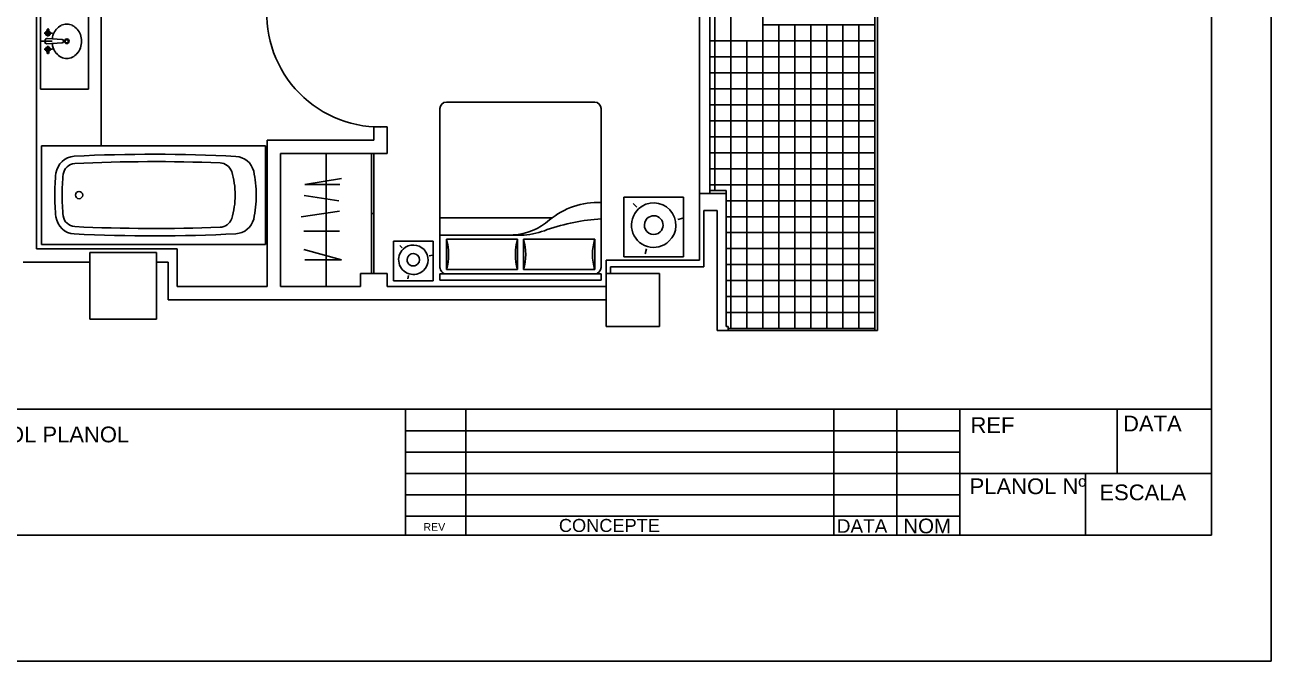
# Model space of a CAD drawing. Header units: millimetres. Extents: x 2377 to 4712, y -254 to 3188.
# Drawn here: x 2599.4 to 2797.3, y 947.8 to 1048.8 of the extents above; entities that cross this region are included whole.
import ezdxf

# ---------------------------------------------------------------- set-up
doc = ezdxf.new("R2010")
doc.units = ezdxf.units.MM
doc.layers.add('Mobiliario', color=254, linetype='Continuous')
doc.styles.get("Standard").update_dxf_attribs({"font": 'arial.ttf'})

# ---------------------------------------------------------------- blocks, each defined once
blk = doc.blocks.new('MHPLS012')
at = {"layer": 'Mobiliario'}
for p, q in [((-2.024, 0.95), (-0.152, 0.95)), ((-0.076, 0.95), (-0.076, -0.95)), ((-0.076, 0.95), (0, 0.95)), ((0, 0.95), (0, -0.95)), ((-2.1, -0.874), (-2.1, 0.874)), ((-0.483, 0.874), (-0.483, 0.036)), ((-0.127, 0.874), (-0.483, 0.874)), ((-0.127, 0.036), (-0.127, 0.874)), ((-0.737, 0.366), (-0.737, -0.95)), ((-0.533, 0.041), (-0.533, -0.95)), ((-0.483, 0.036), (-0.127, 0.036)), ((-0.483, -0.036), (-0.483, -0.874)), ((-0.127, -0.036), (-0.483, -0.036)), ((-0.127, -0.874), (-0.127, -0.036)), ((-0.483, -0.874), (-0.127, -0.874)), ((-0.152, -0.95), (-2.024, -0.95)), ((-0.076, -0.95), (0, -0.95))]:
    blk.add_line(p, q, dxfattribs=at)
for centre, radius, start, end in [((-2.024, 0.874), 0.0762, 90, 180), ((-0.019, 0.912), 0.898, 177.5673, 219.5461), ((1.615, 1.088), 2.343, 183.3665, 199.2534), ((-0.152, 0.874), 0.0762, 0, 90), ((-0.305, 1.483), 0.635, 253.7398, 286.2602), ((-1.227, -0.125), 0.694, 3.1663, 42.0658), ((-1.458, -0.029), 0.927, 4.2918, 21.7676), ((-0.305, -0.574), 0.635, 73.7398, 106.2602), ((-0.305, 0.574), 0.635, 253.7398, 286.2602), ((-2.024, -0.874), 0.0762, 180, 270), ((-0.305, -1.483), 0.635, 73.7398, 106.2602), ((-0.152, -0.874), 0.0762, 270, 0)]:
    blk.add_arc(centre, radius, start, end, dxfattribs=at)
blk = doc.blocks.new('bn04-7')
for p, q in [((0, 0), (0, -0.147)), ((-0.6, 0), (0.6, 0)), ((-0.6, -0.6), (-0.6, 0)), ((-0.058, -0.092), (-0.151, -0.092)), ((-0.122, -0.087), (-0.112, -0.087)), ((-0.122, -0.098), (-0.112, -0.098)), ((-0.1, -0.148), (-0.1, -0.045)), ((-0.033, -0.08), (-0.02, -0.271)), ((0.034, -0.086), (0.02, -0.271)), ((0.058, -0.092), (0.151, -0.092)), ((0.1, -0.148), (0.1, -0.045)), ((0.122, -0.087), (0.112, -0.087)), ((0.122, -0.098), (0.112, -0.098)), ((0.6, -0.6), (0.6, 0)), ((-0.005, -0.286), (0.005, -0.286)), ((-0.6, -0.6), (0.6, -0.6))]:
    blk.add_line(p, q)
for centre, radius in [((-0.1, -0.092), 0.0118), ((0.1, -0.092), 0.0118), ((0, -0.328), 0.03), ((0, -0.328), 0.02)]:
    blk.add_circle(centre, radius)
for centre, radius, start, end in [((-0.142, -0.092), 0.0118, 39.1354, 320.8646), ((-0.131, -0.083), 0.0025, 219.1354, 256.4029), ((-0.131, -0.101), 0.0025, 103.5971, 140.8646), ((-0.123, -0.049), 0.0381, 256.4029, 272.0458), ((-0.123, -0.136), 0.0381, 87.9542, 103.5971), ((-0.1, -0.092), 0.0299, 191.7173, 168.2827), ((-0.1, -0.092), 0.0235, 194.2864, 165.7136), ((-0.112, -0.084), 0.003, 270, 324.6965), ((-0.112, -0.101), 0.003, 35.3035, 90), ((0, -0.393), 0.249, 96.5773, 109.6169), ((0.055, -0.103), 0.0911, 153.0547, 165.3672), ((-0.006, -0.094), 0.0379, 104.9144, 122.742), ((0, -0.113), 0.0583, 90, 104.9144), ((0, -0.113), 0.0583, 75.0856, 90), ((0.005, -0.094), 0.0379, 57.258, 75.0856), ((-0.056, -0.103), 0.0911, 14.6328, 26.9453), ((0, -0.393), 0.249, 70.3831, 83.252), ((0.025, -0.085), 0.00867, 0, 32.7882), ((0.025, -0.085), 0.00867, 350.3449, 0), ((0.1, -0.092), 0.0299, 11.7173, 348.2827), ((0.1, -0.092), 0.0235, 14.2864, 345.7136), ((0.112, -0.084), 0.003, 215.3035, 270), ((0.112, -0.101), 0.003, 90, 144.6965), ((0.123, -0.049), 0.0381, 267.9542, 283.5971), ((0.123, -0.136), 0.0381, 76.4029, 92.0458), ((0.131, -0.083), 0.0025, 283.5971, 320.8646), ((0.131, -0.101), 0.0025, 39.1354, 76.4029), ((0.142, -0.092), 0.0118, 219.1354, 140.8646), ((-0.055, -0.328), 0.16, 154.2946, 180), ((-0.028, -0.341), 0.189, 130.7108, 154.2946), ((-0.011, -0.361), 0.216, 109.6169, 130.7108), ((-0.005, -0.271), 0.015, 180, 270), ((0.005, -0.271), 0.015, 270, 0), ((0.011, -0.361), 0.216, 49.2892, 70.3831), ((0.028, -0.341), 0.189, 25.7054, 49.2892), ((0.055, -0.328), 0.16, 0, 25.7054), ((-0.055, -0.328), 0.16, 180, 205.7054), ((-0.028, -0.315), 0.189, 205.7054, 229.2892), ((-0.011, -0.295), 0.216, 229.2892, 250.3831), ((0.011, -0.295), 0.216, 289.6169, 310.7108), ((0.028, -0.315), 0.189, 310.7108, 334.2946), ((0.055, -0.328), 0.16, 334.2946, 360), ((0, -0.264), 0.249, 250.3831, 270), ((0, -0.264), 0.249, 270, 289.6169)]:
    blk.add_arc(centre, radius, start, end)
blk = doc.blocks.new('A$C57724086')
at = {"layer": 'Mobiliario'}
for p, q in [((0, 0), (0, 1.7)), ((0, 1.7), (0.75, 1.7)), ((0.75, 1.7), (0.75, 0)), ((0.75, 0), (0, 0))]:
    blk.add_line(p, q, dxfattribs=at)
blk.add_circle((0.375, 1.415), 0.0275, dxfattribs=at)
for centre, radius, start, end in [((0.2293, 1.4421), 0.15, 97.82457, 176.29967), ((0.2293, 1.4421), 0.094, 97.82457, 176.29967), ((0.375, 0.1136), 1.4864, 89.99877, 96.41619), ((0.375, 0.1107), 1.4333, 89.99873, 96.34838), ((0.375, 0.1136), 1.4864, 83.58381, 90.00123), ((0.375, 0.1107), 1.4333, 83.65162, 90.00127), ((0.5207, 1.4421), 0.094, 3.70033, 82.17543), ((0.5207, 1.4421), 0.15, 3.70033, 82.17543), ((12.3216, 0.8538), 12.2566, 177.20377, 182.94309), ((13.2155, 0.8326), 13.0945, 177.30557, 182.13423), ((-12.4655, 0.8326), 13.0945, 357.86577, 2.69443), ((-11.5716, 0.8538), 12.2566, 357.05691, 2.79623), ((0.23, 0.3501), 0.1, 182.9309, 250.22209), ((0.52, 0.3501), 0.1, 289.77791, 357.0691), ((0.2308, 0.2347), 0.15, 183.89471, 255.30141), ((0.3748, 0.858), 0.628, 253.47012, 270.01863), ((0.3752, 0.858), 0.628, 269.98137, 286.52988), ((0.5192, 0.2347), 0.15, 284.69859, 356.10529), ((0.3749, 0.9245), 0.8545, 257.69314, 270.00758), ((0.3751, 0.9245), 0.8545, 269.99242, 282.30686)]:
    blk.add_arc(centre, radius, start, end, dxfattribs=at)
blk = doc.blocks.new('sl06-0')
at = {"layer": 'Mobiliario'}
for p, q in [((-0.3, 0.281, -1.579), (-0.3, -0.318, -1.579)), ((0.298, 0.281, -1.579), (-0.3, 0.281, -1.579)), ((0.298, -0.318, -1.579), (0.298, 0.281, -1.579)), ((-0.3, -0.318, -1.579), (0.298, -0.318, -1.579))]:
    blk.add_line(p, q, dxfattribs=at)
at = {"layer": 'Mobiliario', "linetype": 'ByBlock'}
for p, q in [((-0.169, 0.179, -1.579), (-0.205, 0.217, -1.579)), ((0.24, 0.057, -1.579), (0.29, 0.069, -1.579)), ((-0.071, -0.236, -1.579), (-0.085, -0.286, -1.579))]:
    blk.add_line(p, q, dxfattribs=at)
at = {"layer": 'Mobiliario', "linetype": 'ByBlock', "extrusion": (0, 0, -1)}
for major_axis, start_param, end_param in [((-0.157, -0.157), -1.5419, 1.599693), ((-0.157, -0.157), 1.599693, 4.741285), ((-0.0663, -0.0663), -1.5419, 1.599693), ((-0.0663, -0.0663), 1.599693, 4.741285)]:
    blk.add_ellipse((0, 0, -1.579), major_axis=major_axis, ratio=1, start_param=start_param, end_param=end_param, dxfattribs=at)

msp = doc.modelspace()

# ---------------------------------------------------------------- linework, layer by layer
at = {"transparency": 33554687}
for p, q in [((2797.31, 1244.79), (2797.31, 947.79)), ((2787.85, 967.79), (2787.85, 1229.79)), ((2734.37, 1000.62), (2734.37, 1176.17)), ((2734.81, 1000.62), (2734.81, 1176.17)), ((2601.27, 1013.27), (2601.27, 1078.26)), ((2706.55, 1022.07), (2706.55, 1064.38)), ((2708.21, 1022.07), (2708.21, 1064.38)), ((2708.99, 1053.92), (2708.99, 1043.77)), ((2711.53, 1053.92), (2711.53, 1043.77)), ((2716.6, 1051.38), (2716.6, 1048.84)), ((2711.53, 1048.84), (2711.53, 1046.3)), ((2711.53, 1048.84), (2711.53, 1043.77)), ((2716.6, 1048.84), (2716.93, 1048.84)), ((2719.14, 1048.84), (2716.6, 1048.84)), ((2716.6, 1048.84), (2716.6, 1046.3)), ((2716.6, 1048.84), (2716.6, 1043.77)), ((2721.68, 1048.84), (2719.14, 1048.84)), ((2719.14, 1048.84), (2719.14, 1046.3)), ((2719.14, 1048.84), (2721.68, 1048.84)), ((2724.22, 1048.84), (2721.68, 1048.84)), ((2721.68, 1048.84), (2721.68, 1046.3)), ((2721.68, 1048.84), (2724.22, 1048.84)), ((2726.76, 1048.84), (2724.22, 1048.84)), ((2724.22, 1048.84), (2724.22, 1046.3)), ((2724.22, 1048.84), (2726.76, 1048.84)), ((2729.3, 1048.84), (2726.76, 1048.84)), ((2726.76, 1048.84), (2726.76, 1046.3)), ((2726.76, 1048.84), (2729.3, 1048.84)), ((2731.83, 1048.84), (2729.3, 1048.84)), ((2729.3, 1048.84), (2729.3, 1046.3)), ((2729.3, 1048.84), (2731.83, 1048.84)), ((2734.37, 1048.84), (2731.83, 1048.84)), ((2731.83, 1048.84), (2731.83, 1046.3)), ((2731.83, 1048.84), (2734.37, 1048.84)), ((2734.37, 1048.84), (2734.37, 1046.3)), ((2711.53, 1046.3), (2708.21, 1046.3)), ((2708.99, 1046.3), (2709.31, 1046.3)), ((2708.99, 1046.3), (2708.99, 1043.77)), ((2708.99, 1046.3), (2708.99, 1041.23)), ((2714.07, 1046.3), (2711.53, 1046.3)), ((2711.53, 1046.3), (2711.53, 1043.77)), ((2711.53, 1046.3), (2714.07, 1046.3)), ((2716.6, 1046.3), (2714.07, 1046.3)), ((2714.07, 1046.3), (2714.07, 1043.77)), ((2714.07, 1046.3), (2716.6, 1046.3)), ((2719.14, 1046.3), (2716.6, 1046.3)), ((2716.6, 1046.3), (2716.6, 1043.77)), ((2721.68, 1046.3), (2719.14, 1046.3)), ((2719.14, 1046.3), (2719.14, 1043.77)), ((2719.14, 1046.3), (2721.68, 1046.3)), ((2724.22, 1046.3), (2721.68, 1046.3)), ((2721.68, 1046.3), (2721.68, 1043.77)), ((2721.68, 1046.3), (2724.22, 1046.3)), ((2726.76, 1046.3), (2724.22, 1046.3)), ((2724.22, 1046.3), (2724.22, 1043.77)), ((2724.22, 1046.3), (2726.76, 1046.3)), ((2729.3, 1046.3), (2726.76, 1046.3)), ((2726.76, 1046.3), (2726.76, 1043.77)), ((2726.76, 1046.3), (2729.3, 1046.3)), ((2731.83, 1046.3), (2729.3, 1046.3)), ((2729.3, 1046.3), (2729.3, 1043.77)), ((2729.3, 1046.3), (2731.83, 1046.3)), ((2734.37, 1046.3), (2731.83, 1046.3)), ((2731.83, 1046.3), (2731.83, 1043.77)), ((2731.83, 1046.3), (2734.37, 1046.3)), ((2734.37, 1046.3), (2734.37, 1043.77)), ((2711.53, 1043.77), (2708.21, 1043.77)), ((2714.07, 1043.77), (2711.53, 1043.77)), ((2711.53, 1043.77), (2711.53, 1041.23)), ((2711.53, 1043.77), (2714.07, 1043.77)), ((2716.6, 1043.77), (2714.07, 1043.77)), ((2714.07, 1043.77), (2714.07, 1041.23)), ((2714.07, 1043.77), (2716.6, 1043.77)), ((2719.14, 1043.77), (2716.6, 1043.77)), ((2716.6, 1043.77), (2716.6, 1023.46)), ((2716.6, 1043.77), (2719.14, 1043.77)), ((2716.6, 1043.77), (2716.6, 1041.23)), ((2721.68, 1043.77), (2719.14, 1043.77)), ((2719.14, 1043.77), (2719.14, 1041.23)), ((2719.14, 1043.77), (2721.68, 1043.77)), ((2724.22, 1043.77), (2721.68, 1043.77)), ((2721.68, 1043.77), (2721.68, 1041.23)), ((2721.68, 1043.77), (2724.22, 1043.77)), ((2726.76, 1043.77), (2724.22, 1043.77)), ((2724.22, 1043.77), (2724.22, 1041.23)), ((2724.22, 1043.77), (2726.76, 1043.77)), ((2729.3, 1043.77), (2726.76, 1043.77)), ((2726.76, 1043.77), (2726.76, 1041.23)), ((2726.76, 1043.77), (2729.3, 1043.77)), ((2731.83, 1043.77), (2729.3, 1043.77)), ((2729.3, 1043.77), (2729.3, 1041.23)), ((2729.3, 1043.77), (2731.83, 1043.77)), ((2734.37, 1043.77), (2731.83, 1043.77)), ((2731.83, 1043.77), (2731.83, 1041.23)), ((2731.83, 1043.77), (2734.37, 1043.77)), ((2734.37, 1043.77), (2734.37, 1041.23)), ((2708.21, 1041.23), (2711.53, 1041.23)), ((2711.53, 1041.23), (2708.99, 1041.23)), ((2708.99, 1041.23), (2708.99, 1038.69)), ((2714.07, 1041.23), (2711.53, 1041.23)), ((2711.53, 1041.23), (2711.53, 1038.69)), ((2711.53, 1041.23), (2714.07, 1041.23)), ((2716.6, 1041.23), (2714.07, 1041.23)), ((2714.07, 1041.23), (2714.07, 1038.69)), ((2714.07, 1041.23), (2716.6, 1041.23)), ((2719.14, 1041.23), (2716.6, 1041.23)), ((2716.6, 1041.23), (2716.6, 1038.69)), ((2716.6, 1041.23), (2716.6, 1038.69)), ((2721.68, 1041.23), (2719.14, 1041.23)), ((2719.14, 1041.23), (2719.14, 1038.69)), ((2719.14, 1041.23), (2721.68, 1041.23)), ((2724.22, 1041.23), (2721.68, 1041.23)), ((2721.68, 1041.23), (2721.68, 1038.69)), ((2721.68, 1041.23), (2724.22, 1041.23)), ((2726.76, 1041.23), (2724.22, 1041.23)), ((2724.22, 1041.23), (2724.22, 1038.69)), ((2724.22, 1041.23), (2726.76, 1041.23)), ((2729.3, 1041.23), (2726.76, 1041.23)), ((2726.76, 1041.23), (2726.76, 1038.69)), ((2726.76, 1041.23), (2729.3, 1041.23)), ((2731.83, 1041.23), (2729.3, 1041.23)), ((2729.3, 1041.23), (2729.3, 1038.69)), ((2729.3, 1041.23), (2731.83, 1041.23)), ((2734.37, 1041.23), (2731.83, 1041.23)), ((2731.83, 1041.23), (2731.83, 1038.69)), ((2731.83, 1041.23), (2734.37, 1041.23)), ((2734.37, 1041.23), (2734.37, 1038.69)), ((2716.6, 1038.69), (2716.6, 1039.96)), ((2711.53, 1038.69), (2708.21, 1038.69)), ((2708.99, 1038.69), (2708.99, 1036.15)), ((2708.99, 1036.15), (2708.99, 1037.42)), ((2714.07, 1038.69), (2711.53, 1038.69)), ((2711.53, 1038.69), (2711.53, 1036.15)), ((2711.53, 1038.69), (2714.07, 1038.69)), ((2716.6, 1038.69), (2714.07, 1038.69)), ((2714.07, 1038.69), (2714.07, 1036.15)), ((2714.07, 1038.69), (2716.6, 1038.69)), ((2716.6, 1038.69), (2716.93, 1038.69)), ((2719.14, 1038.69), (2716.6, 1038.69)), ((2716.6, 1038.69), (2716.6, 1036.15)), ((2716.6, 1038.69), (2716.6, 1033.61)), ((2716.6, 1038.69), (2716.6, 1036.15)), ((2721.68, 1038.69), (2719.14, 1038.69)), ((2719.14, 1038.69), (2719.14, 1036.15)), ((2719.14, 1038.69), (2721.68, 1038.69)), ((2724.22, 1038.69), (2721.68, 1038.69)), ((2721.68, 1038.69), (2721.68, 1036.15)), ((2721.68, 1038.69), (2724.22, 1038.69)), ((2726.76, 1038.69), (2724.22, 1038.69)), ((2724.22, 1038.69), (2724.22, 1036.15)), ((2724.22, 1038.69), (2726.76, 1038.69)), ((2729.3, 1038.69), (2726.76, 1038.69)), ((2726.76, 1038.69), (2726.76, 1036.15)), ((2726.76, 1038.69), (2729.3, 1038.69)), ((2731.83, 1038.69), (2729.3, 1038.69)), ((2729.3, 1038.69), (2729.3, 1036.15)), ((2729.3, 1038.69), (2731.83, 1038.69)), ((2734.37, 1038.69), (2731.83, 1038.69)), ((2731.83, 1038.69), (2731.83, 1036.15)), ((2731.83, 1038.69), (2734.37, 1038.69)), ((2734.37, 1038.69), (2734.37, 1036.15)), ((2711.53, 1036.15), (2708.21, 1036.15)), ((2708.99, 1036.15), (2709.31, 1036.15)), ((2708.99, 1036.15), (2708.99, 1033.61)), ((2714.07, 1036.15), (2711.53, 1036.15)), ((2711.53, 1036.15), (2711.53, 1033.61)), ((2711.53, 1036.15), (2714.07, 1036.15)), ((2716.6, 1036.15), (2714.07, 1036.15)), ((2714.07, 1036.15), (2714.07, 1033.61)), ((2714.07, 1036.15), (2716.6, 1036.15)), ((2719.14, 1036.15), (2716.6, 1036.15)), ((2716.6, 1036.15), (2716.6, 1033.61)), ((2721.68, 1036.15), (2719.14, 1036.15)), ((2719.14, 1036.15), (2719.14, 1033.61)), ((2719.14, 1036.15), (2721.68, 1036.15)), ((2724.22, 1036.15), (2721.68, 1036.15)), ((2721.68, 1036.15), (2721.68, 1033.61)), ((2721.68, 1036.15), (2724.22, 1036.15)), ((2726.76, 1036.15), (2724.22, 1036.15)), ((2724.22, 1036.15), (2724.22, 1033.61)), ((2724.22, 1036.15), (2726.76, 1036.15)), ((2729.3, 1036.15), (2726.76, 1036.15)), ((2726.76, 1036.15), (2726.76, 1033.61)), ((2726.76, 1036.15), (2729.3, 1036.15)), ((2731.83, 1036.15), (2729.3, 1036.15)), ((2729.3, 1036.15), (2729.3, 1033.61)), ((2729.3, 1036.15), (2731.83, 1036.15)), ((2734.37, 1036.15), (2731.83, 1036.15)), ((2731.83, 1036.15), (2731.83, 1033.61)), ((2731.83, 1036.15), (2734.37, 1036.15)), ((2734.37, 1036.15), (2734.37, 1033.61)), ((2711.53, 1033.61), (2708.21, 1033.61)), ((2711.53, 1033.61), (2708.99, 1033.61)), ((2708.99, 1033.61), (2708.99, 1023.46)), ((2714.07, 1033.61), (2711.53, 1033.61)), ((2711.53, 1033.61), (2711.53, 1023.46)), ((2711.53, 1033.61), (2714.07, 1033.61)), ((2714.07, 1033.61), (2711.53, 1033.61)), ((2711.53, 1033.61), (2714.07, 1033.61)), ((2716.6, 1033.61), (2714.07, 1033.61)), ((2714.07, 1033.61), (2714.07, 1031.08)), ((2714.07, 1033.61), (2716.6, 1033.61)), ((2716.6, 1033.61), (2714.07, 1033.61)), ((2714.07, 1033.61), (2716.6, 1033.61)), ((2719.14, 1033.61), (2716.6, 1033.61)), ((2716.6, 1033.61), (2716.6, 1023.46)), ((2716.6, 1033.61), (2719.14, 1033.61)), ((2716.6, 1033.61), (2716.6, 1031.08)), ((2721.68, 1033.61), (2719.14, 1033.61)), ((2719.14, 1033.61), (2719.14, 1031.08)), ((2719.14, 1033.61), (2721.68, 1033.61)), ((2724.22, 1033.61), (2721.68, 1033.61)), ((2721.68, 1033.61), (2721.68, 1031.08)), ((2721.68, 1033.61), (2724.22, 1033.61)), ((2726.76, 1033.61), (2724.22, 1033.61)), ((2724.22, 1033.61), (2724.22, 1031.08)), ((2724.22, 1033.61), (2726.76, 1033.61)), ((2729.3, 1033.61), (2726.76, 1033.61)), ((2726.76, 1033.61), (2726.76, 1031.08)), ((2726.76, 1033.61), (2729.3, 1033.61)), ((2731.83, 1033.61), (2729.3, 1033.61)), ((2729.3, 1033.61), (2729.3, 1031.08)), ((2729.3, 1033.61), (2731.83, 1033.61)), ((2734.37, 1033.61), (2731.83, 1033.61)), ((2731.83, 1033.61), (2731.83, 1031.08)), ((2731.83, 1033.61), (2734.37, 1033.61)), ((2734.37, 1033.61), (2734.37, 1031.08)), ((2654.82, 1030.53), (2654.82, 1032.65)), ((2654.82, 1032.65), (2656.93, 1032.65)), ((2656.93, 1032.65), (2656.93, 1028.42)), ((2711.53, 1031.08), (2708.21, 1031.08)), ((2714.07, 1031.08), (2711.53, 1031.08)), ((2711.53, 1031.08), (2711.53, 1028.54)), ((2716.6, 1031.08), (2714.07, 1031.08)), ((2714.07, 1031.08), (2714.07, 1028.54)), ((2714.07, 1031.08), (2716.6, 1031.08)), ((2719.14, 1031.08), (2716.6, 1031.08)), ((2716.6, 1031.08), (2716.6, 1028.54)), ((2716.6, 1031.08), (2716.6, 1028.54)), ((2721.68, 1031.08), (2719.14, 1031.08)), ((2719.14, 1031.08), (2719.14, 1028.54)), ((2719.14, 1031.08), (2721.68, 1031.08)), ((2724.22, 1031.08), (2721.68, 1031.08)), ((2721.68, 1031.08), (2721.68, 1028.54)), ((2721.68, 1031.08), (2724.22, 1031.08)), ((2726.76, 1031.08), (2724.22, 1031.08)), ((2724.22, 1031.08), (2724.22, 1028.54)), ((2724.22, 1031.08), (2726.76, 1031.08)), ((2729.3, 1031.08), (2726.76, 1031.08)), ((2726.76, 1031.08), (2726.76, 1028.54)), ((2726.76, 1031.08), (2729.3, 1031.08)), ((2731.83, 1031.08), (2729.3, 1031.08)), ((2729.3, 1031.08), (2729.3, 1028.54)), ((2729.3, 1031.08), (2731.83, 1031.08)), ((2734.37, 1031.08), (2731.83, 1031.08)), ((2731.83, 1031.08), (2731.83, 1028.54)), ((2731.83, 1031.08), (2734.37, 1031.08)), ((2734.37, 1031.08), (2734.37, 1028.54)), ((2637.89, 1007.27), (2637.89, 1030.53)), ((2637.89, 1030.53), (2654.82, 1030.53)), ((2656.93, 1028.42), (2640.01, 1028.42)), ((2640.01, 1028.42), (2640.01, 1007.27)), ((2652.7, 1028.42), (2640.01, 1028.42)), ((2654.46, 1028.42), (2647.27, 1028.42)), ((2647.27, 1028.42), (2647.27, 1007.27)), ((2652.7, 1028.42), (2654.82, 1028.42)), ((2654.46, 1028.42), (2654.46, 1009.38)), ((2654.82, 1028.42), (2654.82, 1009.38)), ((2711.53, 1028.54), (2708.21, 1028.54)), ((2711.53, 1028.54), (2711.85, 1028.54)), ((2714.07, 1028.54), (2711.53, 1028.54)), ((2711.53, 1028.54), (2711.53, 1026)), ((2711.53, 1028.54), (2711.53, 1023.46)), ((2716.6, 1028.54), (2714.07, 1028.54)), ((2714.07, 1028.54), (2714.07, 1026)), ((2714.07, 1028.54), (2716.6, 1028.54)), ((2716.6, 1028.54), (2716.93, 1028.54)), ((2719.14, 1028.54), (2716.6, 1028.54)), ((2716.6, 1028.54), (2716.6, 1026)), ((2716.6, 1028.54), (2716.6, 1023.46)), ((2716.6, 1028.54), (2716.6, 1026)), ((2721.68, 1028.54), (2719.14, 1028.54)), ((2719.14, 1028.54), (2719.14, 1026)), ((2719.14, 1028.54), (2721.68, 1028.54)), ((2724.22, 1028.54), (2721.68, 1028.54)), ((2721.68, 1028.54), (2721.68, 1026)), ((2721.68, 1028.54), (2724.22, 1028.54)), ((2726.76, 1028.54), (2724.22, 1028.54)), ((2724.22, 1028.54), (2724.22, 1026)), ((2724.22, 1028.54), (2726.76, 1028.54)), ((2729.3, 1028.54), (2726.76, 1028.54)), ((2726.76, 1028.54), (2726.76, 1026)), ((2726.76, 1028.54), (2729.3, 1028.54)), ((2731.83, 1028.54), (2729.3, 1028.54)), ((2729.3, 1028.54), (2729.3, 1026)), ((2729.3, 1028.54), (2731.83, 1028.54)), ((2734.37, 1028.54), (2731.83, 1028.54)), ((2731.83, 1028.54), (2731.83, 1026)), ((2731.83, 1028.54), (2734.37, 1028.54)), ((2734.37, 1028.54), (2734.37, 1026)), ((2711.53, 1026), (2708.21, 1026)), ((2714.07, 1026), (2711.53, 1026)), ((2716.6, 1026), (2714.07, 1026)), ((2714.07, 1026), (2714.07, 1023.46)), ((2714.07, 1026), (2716.6, 1026)), ((2719.14, 1026), (2716.6, 1026)), ((2716.6, 1026), (2716.6, 1023.46)), ((2721.68, 1026), (2719.14, 1026)), ((2719.14, 1026), (2719.14, 1023.46)), ((2719.14, 1026), (2721.68, 1026)), ((2724.22, 1026), (2721.68, 1026)), ((2721.68, 1026), (2721.68, 1023.46)), ((2721.68, 1026), (2724.22, 1026)), ((2726.76, 1026), (2724.22, 1026)), ((2724.22, 1026), (2724.22, 1023.46)), ((2724.22, 1026), (2726.76, 1026)), ((2729.3, 1026), (2726.76, 1026)), ((2726.76, 1026), (2726.76, 1023.46)), ((2726.76, 1026), (2729.3, 1026)), ((2731.83, 1026), (2729.3, 1026)), ((2729.3, 1026), (2729.3, 1023.46)), ((2729.3, 1026), (2731.83, 1026)), ((2734.37, 1026), (2731.83, 1026)), ((2731.83, 1026), (2731.83, 1023.46)), ((2731.83, 1026), (2734.37, 1026)), ((2734.37, 1026), (2734.37, 1023.46)), ((2649.69, 1024.46), (2643.87, 1023.49)), ((2643.87, 1023.49), (2649.42, 1023.49)), ((2714.07, 1023.46), (2708.21, 1023.46)), ((2708.99, 1023.46), (2708.99, 1022.55)), ((2711.53, 1023.46), (2708.99, 1023.46)), ((2708.99, 1023.46), (2711.53, 1023.46)), ((2711.53, 1023.46), (2711.53, 1020.92)), ((2714.07, 1023.46), (2711.53, 1023.46)), ((2711.53, 1023.46), (2714.07, 1023.46)), ((2714.07, 1023.46), (2711.53, 1023.46)), ((2716.6, 1023.46), (2714.07, 1023.46)), ((2714.07, 1023.46), (2714.07, 1020.92)), ((2714.07, 1023.46), (2716.6, 1023.46)), ((2716.6, 1023.46), (2714.07, 1023.46)), ((2714.07, 1023.46), (2716.6, 1023.46)), ((2716.6, 1023.46), (2714.07, 1023.46)), ((2714.07, 1023.46), (2716.6, 1023.46)), ((2719.14, 1023.46), (2716.6, 1023.46)), ((2716.6, 1023.46), (2719.14, 1023.46)), ((2719.14, 1023.46), (2716.6, 1023.46)), ((2716.6, 1023.46), (2716.6, 1020.92)), ((2716.6, 1023.46), (2716.6, 1020.92)), ((2721.68, 1023.46), (2719.14, 1023.46)), ((2719.14, 1023.46), (2721.68, 1023.46)), ((2721.68, 1023.46), (2719.14, 1023.46)), ((2719.14, 1023.46), (2719.14, 1020.92)), ((2719.14, 1023.46), (2721.68, 1023.46)), ((2724.22, 1023.46), (2721.68, 1023.46)), ((2721.68, 1023.46), (2724.22, 1023.46)), ((2724.22, 1023.46), (2721.68, 1023.46)), ((2721.68, 1023.46), (2721.68, 1020.92)), ((2721.68, 1023.46), (2724.22, 1023.46)), ((2726.76, 1023.46), (2724.22, 1023.46)), ((2724.22, 1023.46), (2726.76, 1023.46)), ((2726.76, 1023.46), (2724.22, 1023.46)), ((2724.22, 1023.46), (2724.22, 1020.92)), ((2724.22, 1023.46), (2726.76, 1023.46)), ((2729.3, 1023.46), (2726.76, 1023.46)), ((2726.76, 1023.46), (2729.3, 1023.46)), ((2729.3, 1023.46), (2726.76, 1023.46)), ((2726.76, 1023.46), (2726.76, 1020.92)), ((2726.76, 1023.46), (2729.3, 1023.46)), ((2731.83, 1023.46), (2729.3, 1023.46)), ((2729.3, 1023.46), (2731.83, 1023.46)), ((2731.83, 1023.46), (2729.3, 1023.46)), ((2729.3, 1023.46), (2729.3, 1020.92)), ((2729.3, 1023.46), (2731.83, 1023.46)), ((2734.37, 1023.46), (2731.83, 1023.46)), ((2731.83, 1023.46), (2734.37, 1023.46)), ((2734.37, 1023.46), (2731.83, 1023.46)), ((2731.83, 1023.46), (2731.83, 1020.92)), ((2731.83, 1023.46), (2734.37, 1023.46)), ((2734.37, 1023.46), (2734.37, 1020.92)), ((2643.79, 1021.75), (2649.3, 1020.89)), ((2706.55, 1011.5), (2706.55, 1022.07)), ((2706.55, 1022.07), (2710.78, 1022.07)), ((2708.21, 1022.07), (2708.21, 1022.55)), ((2708.21, 1022.55), (2710.78, 1022.55)), ((2708.21, 1022.07), (2710.78, 1022.07)), ((2708.21, 1022.07), (2710.78, 1022.07)), ((2710.78, 1022.55), (2710.78, 1000.92)), ((2649.37, 1019.27), (2643.27, 1018.34)), ((2707.25, 1010.44), (2707.25, 1019.38)), ((2707.25, 1019.38), (2709.36, 1019.38)), ((2709.36, 1019.38), (2709.36, 1000.31)), ((2714.07, 1020.92), (2710.78, 1020.92)), ((2711.53, 1020.92), (2711.85, 1020.92)), ((2711.53, 1020.92), (2711.53, 1018.38)), ((2711.53, 1020.92), (2711.53, 1015.85)), ((2716.6, 1020.92), (2714.07, 1020.92)), ((2714.07, 1020.92), (2714.07, 1008.23)), ((2714.07, 1020.92), (2716.6, 1020.92)), ((2716.6, 1020.92), (2716.93, 1020.92)), ((2719.14, 1020.92), (2716.6, 1020.92)), ((2716.6, 1020.92), (2716.6, 1018.38)), ((2716.6, 1020.92), (2716.6, 1008.23)), ((2721.68, 1020.92), (2719.14, 1020.92)), ((2719.14, 1020.92), (2719.14, 1008.23)), ((2719.14, 1020.92), (2721.68, 1020.92)), ((2724.22, 1020.92), (2721.68, 1020.92)), ((2721.68, 1020.92), (2721.68, 1008.23)), ((2721.68, 1020.92), (2724.22, 1020.92)), ((2726.76, 1020.92), (2724.22, 1020.92)), ((2724.22, 1020.92), (2724.22, 1008.23)), ((2724.22, 1020.92), (2726.76, 1020.92)), ((2729.3, 1020.92), (2726.76, 1020.92)), ((2726.76, 1020.92), (2726.76, 1008.23)), ((2726.76, 1020.92), (2729.3, 1020.92)), ((2731.83, 1020.92), (2729.3, 1020.92)), ((2729.3, 1020.92), (2729.3, 1008.23)), ((2729.3, 1020.92), (2731.83, 1020.92)), ((2734.37, 1020.92), (2731.83, 1020.92)), ((2731.83, 1020.92), (2731.83, 1008.23)), ((2731.83, 1020.92), (2734.37, 1020.92)), ((2734.37, 1020.92), (2734.37, 1018.38)), ((2654.46, 1018.9), (2654.82, 1018.9)), ((2711.53, 1018.38), (2710.78, 1018.38)), ((2714.07, 1018.38), (2711.53, 1018.38)), ((2716.6, 1018.38), (2714.07, 1018.38)), ((2714.07, 1018.38), (2716.6, 1018.38)), ((2719.14, 1018.38), (2716.6, 1018.38)), ((2721.68, 1018.38), (2719.14, 1018.38)), ((2719.14, 1018.38), (2721.68, 1018.38)), ((2724.22, 1018.38), (2721.68, 1018.38)), ((2721.68, 1018.38), (2724.22, 1018.38)), ((2726.76, 1018.38), (2724.22, 1018.38)), ((2724.22, 1018.38), (2726.76, 1018.38)), ((2729.3, 1018.38), (2726.76, 1018.38)), ((2726.76, 1018.38), (2729.3, 1018.38)), ((2731.83, 1018.38), (2729.3, 1018.38)), ((2729.3, 1018.38), (2731.83, 1018.38)), ((2734.37, 1018.38), (2731.83, 1018.38)), ((2649.38, 1016.1), (2643.73, 1016.07)), ((2714.07, 1015.85), (2710.78, 1015.85)), ((2711.53, 1015.85), (2711.53, 1013.31)), ((2716.6, 1015.85), (2714.07, 1015.85)), ((2714.07, 1015.85), (2714.07, 1013.31)), ((2714.07, 1015.85), (2716.6, 1015.85)), ((2719.14, 1015.85), (2716.6, 1015.85)), ((2716.6, 1015.85), (2716.6, 1013.31)), ((2716.6, 1015.85), (2716.6, 1013.31)), ((2721.68, 1015.85), (2719.14, 1015.85)), ((2719.14, 1015.85), (2719.14, 1013.31)), ((2719.14, 1015.85), (2721.68, 1015.85)), ((2724.22, 1015.85), (2721.68, 1015.85)), ((2721.68, 1015.85), (2721.68, 1013.31)), ((2721.68, 1015.85), (2724.22, 1015.85)), ((2726.76, 1015.85), (2724.22, 1015.85)), ((2724.22, 1015.85), (2724.22, 1013.31)), ((2724.22, 1015.85), (2726.76, 1015.85)), ((2729.3, 1015.85), (2726.76, 1015.85)), ((2726.76, 1015.85), (2726.76, 1013.31)), ((2726.76, 1015.85), (2729.3, 1015.85)), ((2731.83, 1015.85), (2729.3, 1015.85)), ((2729.3, 1015.85), (2729.3, 1013.31)), ((2729.3, 1015.85), (2731.83, 1015.85)), ((2734.37, 1015.85), (2731.83, 1015.85)), ((2731.83, 1015.85), (2731.83, 1013.31)), ((2731.83, 1015.85), (2734.37, 1015.85)), ((2734.37, 1015.85), (2734.37, 1013.31)), ((2601.27, 1013.27), (2623.58, 1013.27)), ((2623.58, 1013.27), (2623.58, 1007.27)), ((2714.07, 1013.31), (2710.78, 1013.31)), ((2711.53, 1013.31), (2711.85, 1013.31)), ((2711.53, 1013.31), (2711.53, 1010.77)), ((2711.53, 1013.31), (2711.53, 1008.23)), ((2716.6, 1013.31), (2714.07, 1013.31)), ((2714.07, 1013.31), (2714.07, 1010.77)), ((2714.07, 1013.31), (2716.6, 1013.31)), ((2716.6, 1013.31), (2716.93, 1013.31)), ((2719.14, 1013.31), (2716.6, 1013.31)), ((2716.6, 1013.31), (2716.6, 1010.77)), ((2716.6, 1013.31), (2716.6, 1010.77)), ((2721.68, 1013.31), (2719.14, 1013.31)), ((2719.14, 1013.31), (2719.14, 1010.77)), ((2719.14, 1013.31), (2721.68, 1013.31)), ((2724.22, 1013.31), (2721.68, 1013.31)), ((2721.68, 1013.31), (2721.68, 1010.77)), ((2721.68, 1013.31), (2724.22, 1013.31)), ((2726.76, 1013.31), (2724.22, 1013.31)), ((2724.22, 1013.31), (2724.22, 1010.77)), ((2724.22, 1013.31), (2726.76, 1013.31)), ((2729.3, 1013.31), (2726.76, 1013.31)), ((2726.76, 1013.31), (2726.76, 1010.77)), ((2726.76, 1013.31), (2729.3, 1013.31)), ((2731.83, 1013.31), (2729.3, 1013.31)), ((2729.3, 1013.31), (2729.3, 1010.77)), ((2729.3, 1013.31), (2731.83, 1013.31)), ((2734.37, 1013.31), (2731.83, 1013.31)), ((2731.83, 1013.31), (2731.83, 1010.77)), ((2731.83, 1013.31), (2734.37, 1013.31)), ((2734.37, 1013.31), (2734.37, 1010.77)), ((2609.73, 1012.7), (2620.31, 1012.7)), ((2609.73, 1002.12), (2609.73, 1012.7)), ((2620.31, 1012.7), (2620.31, 1002.12)), ((2643.71, 1013.16), (2649.71, 1011.55)), ((2649.71, 1011.55), (2643.89, 1011.55)), ((2691.75, 1009.38), (2691.75, 1011.5)), ((2691.75, 1011.5), (2706.55, 1011.5)), ((2599.15, 1011.15), (2609.73, 1011.15)), ((2620.31, 1011.15), (2622.19, 1011.15)), ((2622.19, 1011.15), (2622.19, 1005.15)), ((2654.82, 1009.38), (2652.7, 1009.38)), ((2652.7, 1009.38), (2652.7, 1007.27)), ((2654.82, 1009.38), (2656.93, 1009.38)), ((2656.93, 1009.38), (2656.93, 1007.27)), ((2691.75, 1009.38), (2691.75, 1000.92)), ((2700.21, 1009.38), (2691.75, 1009.38)), ((2692.44, 1009.38), (2692.44, 1010.44)), ((2692.44, 1010.44), (2707.25, 1010.44)), ((2700.21, 1000.92), (2700.21, 1009.38)), ((2711.53, 1010.77), (2710.78, 1010.77)), ((2714.07, 1010.77), (2711.53, 1010.77)), ((2716.6, 1010.77), (2714.07, 1010.77)), ((2714.07, 1010.77), (2716.6, 1010.77)), ((2719.14, 1010.77), (2716.6, 1010.77)), ((2721.68, 1010.77), (2719.14, 1010.77)), ((2719.14, 1010.77), (2721.68, 1010.77)), ((2724.22, 1010.77), (2721.68, 1010.77)), ((2721.68, 1010.77), (2724.22, 1010.77)), ((2726.76, 1010.77), (2724.22, 1010.77)), ((2724.22, 1010.77), (2726.76, 1010.77)), ((2729.3, 1010.77), (2726.76, 1010.77)), ((2726.76, 1010.77), (2729.3, 1010.77)), ((2731.83, 1010.77), (2729.3, 1010.77)), ((2729.3, 1010.77), (2731.83, 1010.77)), ((2734.37, 1010.77), (2731.83, 1010.77)), ((2731.83, 1010.77), (2734.37, 1010.77)), ((2734.37, 1010.77), (2734.37, 1008.23)), ((2623.58, 1007.27), (2637.89, 1007.27)), ((2626.18, 1007.27), (2637.89, 1007.27)), ((2640.01, 1007.27), (2644.74, 1007.27)), ((2640.01, 1007.27), (2647.8, 1007.27)), ((2652.7, 1007.27), (2640.01, 1007.27)), ((2656.93, 1007.27), (2662.61, 1007.27)), ((2656.93, 1007.27), (2664.72, 1007.27)), ((2664.72, 1007.27), (2691.75, 1007.27)), ((2691.75, 1005.15), (2691.75, 1007.27)), ((2714.07, 1008.23), (2710.78, 1008.23)), ((2711.53, 1008.23), (2711.53, 1005.69)), ((2716.6, 1008.23), (2714.07, 1008.23)), ((2714.07, 1008.23), (2714.07, 1005.69)), ((2714.07, 1008.23), (2716.6, 1008.23)), ((2719.14, 1008.23), (2716.6, 1008.23)), ((2716.6, 1008.23), (2716.6, 1005.69)), ((2716.6, 1008.23), (2716.6, 1005.69)), ((2721.68, 1008.23), (2719.14, 1008.23)), ((2719.14, 1008.23), (2719.14, 1005.69)), ((2719.14, 1008.23), (2721.68, 1008.23)), ((2724.22, 1008.23), (2721.68, 1008.23)), ((2721.68, 1008.23), (2721.68, 1005.69)), ((2721.68, 1008.23), (2724.22, 1008.23)), ((2726.76, 1008.23), (2724.22, 1008.23)), ((2724.22, 1008.23), (2724.22, 1005.69)), ((2724.22, 1008.23), (2726.76, 1008.23)), ((2729.3, 1008.23), (2726.76, 1008.23)), ((2726.76, 1008.23), (2726.76, 1005.69)), ((2726.76, 1008.23), (2729.3, 1008.23)), ((2731.83, 1008.23), (2729.3, 1008.23)), ((2729.3, 1008.23), (2729.3, 1005.69)), ((2729.3, 1008.23), (2731.83, 1008.23)), ((2734.37, 1008.23), (2731.83, 1008.23)), ((2731.83, 1008.23), (2731.83, 1005.69)), ((2731.83, 1008.23), (2734.37, 1008.23)), ((2734.37, 1008.23), (2734.37, 1005.69)), ((2714.07, 1005.69), (2710.78, 1005.69)), ((2711.53, 1005.69), (2711.85, 1005.69)), ((2711.53, 1005.69), (2711.53, 1003.16)), ((2711.53, 1005.69), (2711.53, 1000.62)), ((2716.6, 1005.69), (2714.07, 1005.69)), ((2714.07, 1005.69), (2714.07, 1003.16)), ((2714.07, 1005.69), (2716.6, 1005.69)), ((2716.6, 1005.69), (2716.93, 1005.69)), ((2719.14, 1005.69), (2716.6, 1005.69)), ((2716.6, 1005.69), (2716.6, 1003.16)), ((2716.6, 1005.69), (2716.6, 1000.62)), ((2716.6, 1005.69), (2716.6, 1003.16)), ((2721.68, 1005.69), (2719.14, 1005.69)), ((2719.14, 1005.69), (2719.14, 1003.16)), ((2719.14, 1005.69), (2721.68, 1005.69)), ((2724.22, 1005.69), (2721.68, 1005.69)), ((2721.68, 1005.69), (2721.68, 1003.16)), ((2721.68, 1005.69), (2724.22, 1005.69)), ((2726.76, 1005.69), (2724.22, 1005.69)), ((2724.22, 1005.69), (2724.22, 1003.16)), ((2724.22, 1005.69), (2726.76, 1005.69)), ((2729.3, 1005.69), (2726.76, 1005.69)), ((2726.76, 1005.69), (2726.76, 1003.16)), ((2726.76, 1005.69), (2729.3, 1005.69)), ((2731.83, 1005.69), (2729.3, 1005.69)), ((2729.3, 1005.69), (2729.3, 1003.16)), ((2729.3, 1005.69), (2731.83, 1005.69)), ((2734.37, 1005.69), (2731.83, 1005.69)), ((2731.83, 1005.69), (2731.83, 1003.16)), ((2731.83, 1005.69), (2734.37, 1005.69)), ((2734.37, 1005.69), (2734.37, 1003.16)), ((2622.19, 1005.15), (2691.75, 1005.15)), ((2620.31, 1002.12), (2609.73, 1002.12)), ((2711.53, 1003.16), (2710.78, 1003.16)), ((2714.07, 1003.16), (2711.53, 1003.16)), ((2716.6, 1003.16), (2714.07, 1003.16)), ((2714.07, 1003.16), (2714.07, 1000.62)), ((2714.07, 1003.16), (2716.6, 1003.16)), ((2719.14, 1003.16), (2716.6, 1003.16)), ((2716.6, 1003.16), (2716.6, 1000.62)), ((2721.68, 1003.16), (2719.14, 1003.16)), ((2719.14, 1003.16), (2719.14, 1000.62)), ((2719.14, 1003.16), (2721.68, 1003.16)), ((2724.22, 1003.16), (2721.68, 1003.16)), ((2721.68, 1003.16), (2721.68, 1000.62)), ((2721.68, 1003.16), (2724.22, 1003.16)), ((2726.76, 1003.16), (2724.22, 1003.16)), ((2724.22, 1003.16), (2724.22, 1000.62)), ((2724.22, 1003.16), (2726.76, 1003.16)), ((2729.3, 1003.16), (2726.76, 1003.16)), ((2726.76, 1003.16), (2726.76, 1000.62)), ((2726.76, 1003.16), (2729.3, 1003.16)), ((2731.83, 1003.16), (2729.3, 1003.16)), ((2729.3, 1003.16), (2729.3, 1000.62)), ((2729.3, 1003.16), (2731.83, 1003.16)), ((2734.37, 1003.16), (2731.83, 1003.16)), ((2731.83, 1003.16), (2731.83, 1000.62)), ((2731.83, 1003.16), (2734.37, 1003.16)), ((2734.37, 1003.16), (2734.37, 1000.62)), ((2691.75, 1000.92), (2700.21, 1000.92)), ((2734.37, 1000.31), (2709.36, 1000.31)), ((2710.78, 1000.92), (2711.11, 1000.92)), ((2711.11, 1000.92), (2711.11, 1000.31)), ((2711.11, 1000.62), (2734.37, 1000.62)), ((2716.6, 1000.62), (2711.53, 1000.62)), ((2714.07, 1000.62), (2711.53, 1000.62)), ((2711.53, 1000.62), (2714.07, 1000.62)), ((2716.6, 1000.62), (2714.07, 1000.62)), ((2714.07, 1000.62), (2716.6, 1000.62)), ((2719.14, 1000.62), (2716.6, 1000.62)), ((2716.6, 1000.62), (2719.14, 1000.62)), ((2721.68, 1000.62), (2719.14, 1000.62)), ((2719.14, 1000.62), (2721.68, 1000.62)), ((2724.22, 1000.62), (2721.68, 1000.62)), ((2721.68, 1000.62), (2724.22, 1000.62)), ((2726.76, 1000.62), (2724.22, 1000.62)), ((2724.22, 1000.62), (2726.76, 1000.62)), ((2729.3, 1000.62), (2726.76, 1000.62)), ((2726.76, 1000.62), (2729.3, 1000.62)), ((2731.83, 1000.62), (2729.3, 1000.62)), ((2729.3, 1000.62), (2731.83, 1000.62)), ((2734.37, 1000.62), (2731.83, 1000.62)), ((2731.83, 1000.62), (2734.37, 1000.62)), ((2734.37, 1000.62), (2734.37, 1000.31)), ((2734.37, 1000.31), (2734.81, 1000.31)), ((2734.81, 1000.62), (2734.81, 1000.31)), ((2787.85, 987.79), (2392.36, 987.79)), ((2659.86, 967.79), (2659.86, 987.79)), ((2659.86, 987.79), (2659.86, 984.39)), ((2669.42, 967.79), (2669.42, 987.79)), ((2727.87, 967.79), (2727.87, 987.79)), ((2737.87, 967.79), (2737.87, 987.79)), ((2747.87, 967.79), (2747.87, 987.79)), ((2747.87, 987.79), (2747.87, 977.59)), ((2772.89, 977.59), (2772.89, 987.79)), ((2787.85, 967.79), (2787.85, 987.79)), ((2659.86, 984.39), (2747.87, 984.39)), ((2659.86, 984.39), (2659.86, 980.99)), ((2659.86, 980.99), (2747.87, 980.99)), ((2659.86, 980.99), (2659.86, 977.59)), ((2659.86, 977.59), (2747.87, 977.59)), ((2659.86, 977.59), (2659.86, 974.19)), ((2747.87, 977.59), (2787.85, 977.59)), ((2747.87, 977.59), (2767.86, 977.59)), ((2767.86, 977.59), (2767.86, 967.79)), ((2787.85, 977.59), (2772.89, 977.59)), ((2659.86, 974.19), (2659.86, 970.79)), ((2659.86, 974.19), (2747.87, 974.19)), ((2659.86, 970.79), (2747.87, 970.79)), ((2589.86, 967.79), (2659.86, 967.79)), ((2659.86, 967.79), (2669.42, 967.79)), ((2669.42, 967.79), (2727.87, 967.79)), ((2727.87, 967.79), (2737.87, 967.79)), ((2737.87, 967.79), (2747.87, 967.79)), ((2747.87, 967.79), (2767.86, 967.79)), ((2767.86, 967.79), (2787.85, 967.79)), ((2797.31, 947.79), (2797.31, 967.79)), ((2377.31, 947.79), (2797.31, 947.79))]:
    msp.add_line(p, q, dxfattribs=at)
at = {"layer": 'Mobiliario', "transparency": 33554687}
msp.add_line((2611.56, 1029.66), (2611.56, 1078.26), dxfattribs=at)
msp.add_arc((2655.87, 1050.68), 18.06, 175.8007, 273.3575, dxfattribs=at)

# ---------------------------------------------------------------- block references
for name, p, xscale, yscale, zscale, rotation in [('bn04-7', (2601.91, 1046.25), 12.70154134341856, 12.70154134341856, 12.70154134341856, 90), ('MHPLS012', (2678.13, 1008.28), 13.47225640797694, 13.47225640797694, 13.47225640797694, 270)]:
    msp.add_blockref(name, p, dxfattribs=dict(at, xscale=xscale, yscale=yscale, zscale=zscale, rotation=rotation))
at = {"layer": 'Mobiliario', "color": 7, "transparency": 33554687, "xscale": 20.92090534634764, "yscale": 20.92090534634764, "zscale": 20.92090534634764, "rotation": 90}
msp.add_blockref('A$C57724086', (2637.63, 1013.97), dxfattribs=at)
at = {"layer": 'Mobiliario', "transparency": 33554687}
for p, xscale, yscale, zscale in [((2699.28, 1017.04, 25.1), 15.89271527814374, 15.89271527814374, 15.89271527814374), ((2661.11, 1011.54, 16.62), 10.52610263171344, 10.52610263171344, 10.52610263171344)]:
    msp.add_blockref('sl06-0', p, dxfattribs=dict(at, xscale=xscale, yscale=yscale, zscale=zscale))

# ---------------------------------------------------------------- texts
at = {"transparency": 33554687, "attachment_point": 1}
for s, width, gutter_width, heights, insert, char_height in [('REF', 14.591, 12.5, [0], (2749.58, 986.53), 2.5), ('DATA', 13.3924, 12.5, [0], (2773.81, 986.77), 2.5), ('TITOL PLANOL', 34.1105, 12.5, [0], (2591.34, 985.04), 2.5), ('PLANOL Nº', 23.5912, 12.5, [4.44], (2749.44, 976.81), 2.5), ('ESCALA', 18.9792, 12.5, [0], (2770.05, 975.84), 2.5), ('REV', 3.8206, 6.05, [0], (2662.7, 969.71), 1.209), ('CONCEPTE', 3.309, 10.34, [0], (2684.22, 970.37), 2.068), ('DATA', 8.5845, 10.78, [0], (2728.35, 970.32), 2.155), ('NOM', 9.2865, 11.66, [0], (2738.91, 970.42), 2.331)]:
    msp.add_mtext_dynamic_manual_height_columns(s, width=width, gutter_width=gutter_width, heights=heights, dxfattribs=dict(at, insert=insert, char_height=char_height))

doc.saveas('drawing.dxf')
